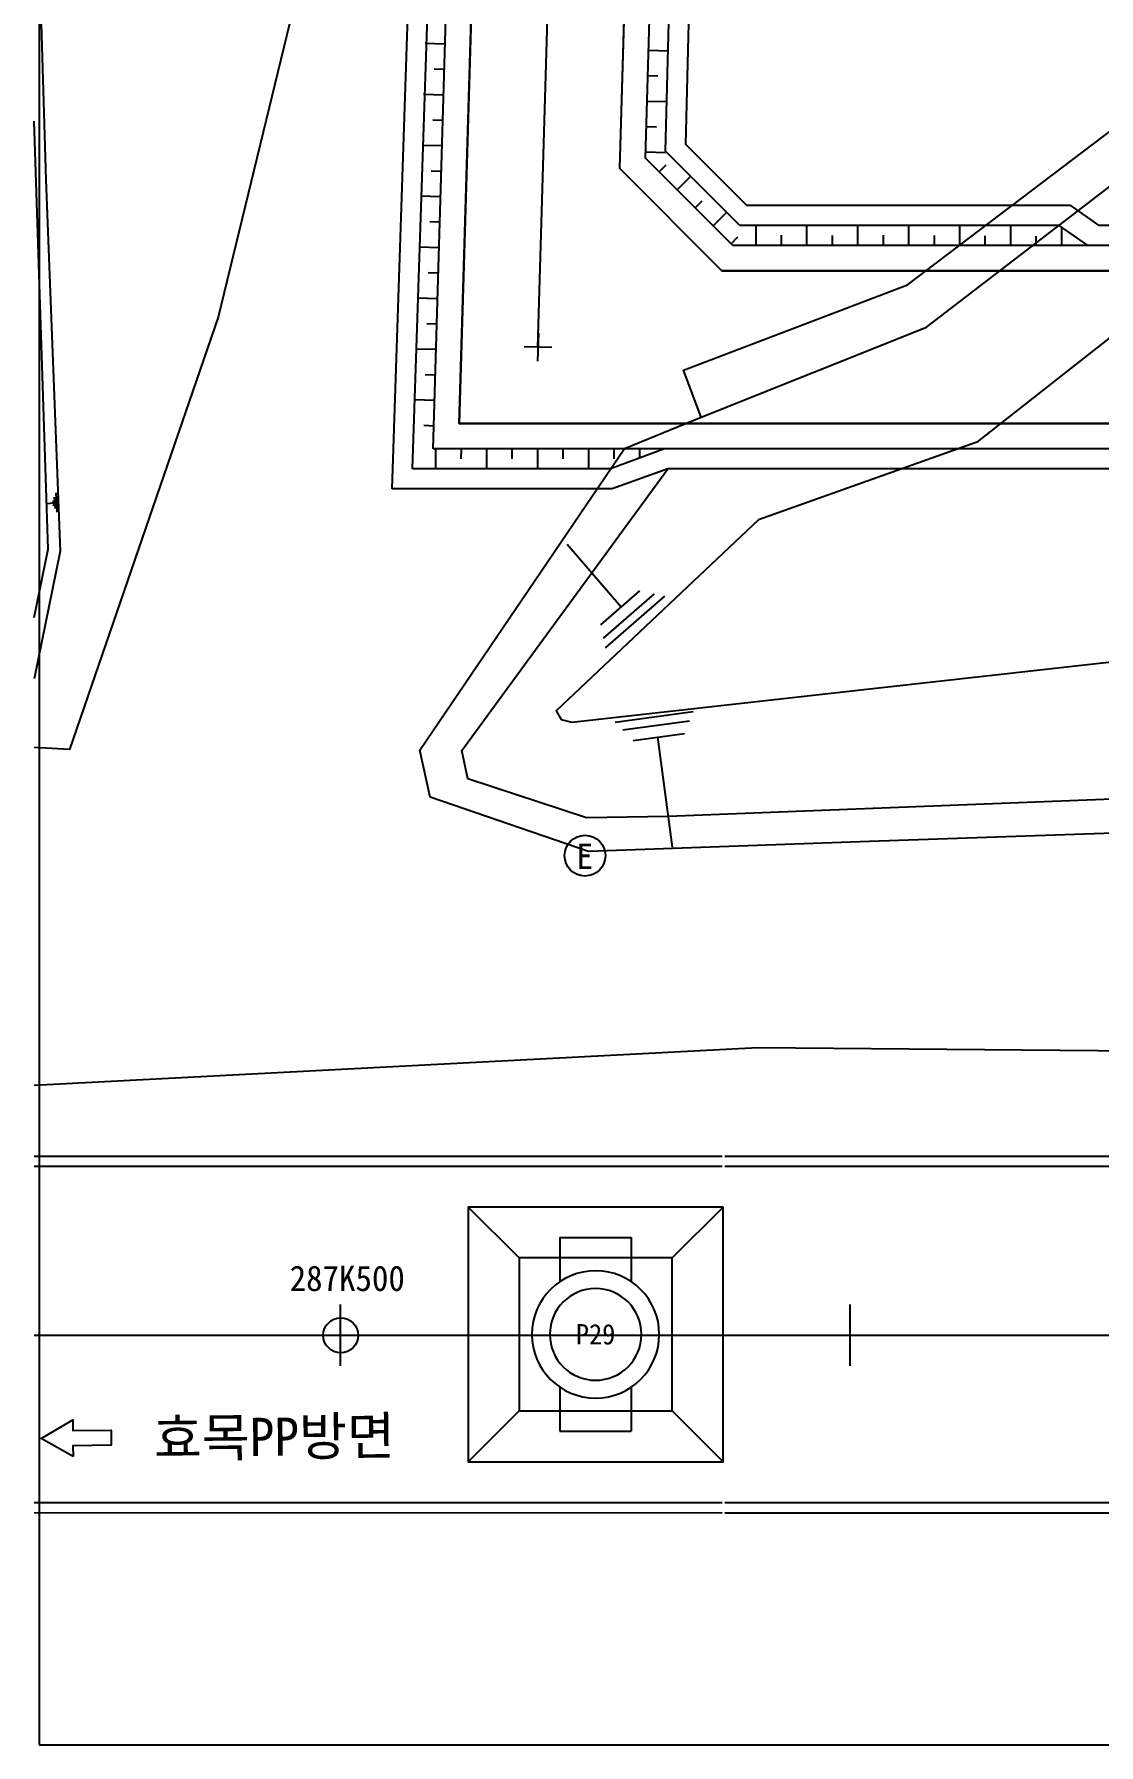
# Model space of a CAD drawing. Extents: x -230 to 359, y 103089 to 103233.
# Drawn here: x -0.2 to 41.6, y 103096.8 to 103164 of the extents above; entities that cross this region are included whole.
import ezdxf
from ezdxf.enums import TextEntityAlignment as Align

# ---------------------------------------------------------------- set-up
doc = ezdxf.new("R2010")
doc.units = 0
doc.header["$MEASUREMENT"] = 0
for name, color, linetype in [('TX-PAPR', 2, 'CONTINUOUS'), ('TZ-BASE', 253, 'CONTINUOUS'), ('TZ-TEX2', 3, 'CONTINUOUS')]:
    doc.layers.add(name, color=color, linetype=linetype)
doc.styles.get("Standard").update_dxf_attribs({"font": 'GulimChe.ttf'})

msp = doc.modelspace()

# ---------------------------------------------------------------- linework, layer by layer
at = {"layer": 'TX-PAPR'}
msp.add_lwpolyline([(0, 103096.8), (159.2, 103096.8), (159.2, 103200), (0, 103200)], close=True, dxfattribs=at)
at = {"layer": 'TZ-BASE'}
for p, q in [((13.849, 103146.118), (15.642, 103200.6)), ((14.652, 103146.898), (16.419, 103200.6)), ((15.455, 103147.678), (17.008, 103200.6)), ((16.485, 103148.678), (18.008, 103200.6)), ((19.574, 103151.677), (21.009, 103200.6)), ((22.781, 103158.693), (24.011, 103200.6)), ((23.793, 103159.095), (25.011, 103200.6)), ((24.584, 103159.366), (25.636, 103200.6)), ((25.374, 103159.636), (26.419, 103200.6)), ((27.21, 103155.678), (23.793, 103159.095)), ((27.491, 103156.458), (24.584, 103159.366)), ((27.771, 103157.238), (25.374, 103159.636)), ((26.796, 103154.678), (22.781, 103158.693)), ((40.472, 103157.238), (27.771, 103157.238)), ((40.472, 103157.238), (41.585, 103156.458)), ((40.019, 103156.458), (27.491, 103156.458)), ((40.019, 103156.458), (41.132, 103155.678)), ((80.381, 103156.458), (41.585, 103156.458)), ((27.21, 103155.678), (30.889, 103155.678)), ((30.889, 103155.678), (79.601, 103155.678)), ((26.796, 103154.678), (47.821, 103154.678)), ((47.821, 103148.678), (16.485, 103148.678)), ((47.041, 103147.678), (15.455, 103147.678)), ((22.425, 103146.898), (14.652, 103146.898)), ((24.676, 103146.898), (22.489, 103146.118)), ((46.261, 103146.898), (24.676, 103146.898)), ((22.489, 103146.118), (13.849, 103146.118))]:
    msp.add_line(p, q, dxfattribs=at)
at = {"layer": 'TZ-BASE', "ltscale": 2}
for p, q in [((20.12, 103151.661), (19.029, 103151.693)), ((19.59, 103152.223), (19.558, 103151.132))]:
    msp.add_line(p, q, dxfattribs=at)
at = {"layer": 'TZ-BASE', "extrusion": (0, 0, -1)}
for p, q in [((-0.2, 103119.913), (26.803, 103119.913)), ((-0.2, 103119.513), (26.803, 103119.513)), ((26.903, 103119.913), (101.803, 103119.911)), ((26.903, 103119.513), (101.803, 103119.511)), ((18.836, 103115.913), (16.836, 103117.913)), ((24.836, 103115.913), (26.836, 103117.913)), ((20.436, 103116.713), (23.236, 103116.713)), ((20.436, 103116.713), (20.436, 103114.985)), ((23.236, 103116.713), (23.236, 103114.985)), ((11.821, 103111.683), (11.821, 103114.083)), ((31.821, 103111.682), (31.821, 103114.082)), ((20.436, 103110.842), (20.436, 103109.114)), ((23.236, 103110.842), (23.236, 103109.114)), ((18.836, 103109.914), (16.836, 103107.914)), ((24.836, 103109.914), (26.836, 103107.914)), ((20.436, 103109.114), (23.236, 103109.114)), ((-0.2, 103106.314), (26.803, 103106.313)), ((26.903, 103106.313), (101.803, 103106.311)), ((-0.2, 103105.914), (26.803, 103105.913)), ((26.903, 103105.913), (101.803, 103105.911))]:
    msp.add_line(p, q, dxfattribs=at)
at = {"layer": 'TZ-BASE'}
for points in [[(16.151, 103200.6), (15.939, 103198.558), (14.204, 103185.2), (11.134, 103169.76), (7.017, 103152.852), (1.19, 103135.874), (-0.2, 103135.958)], [(18.008, 103200.6), (16.485, 103148.678), (47.816, 103148.678), (47.821, 103154.678), (26.796, 103154.678), (22.781, 103158.693), (24.011, 103200.6)], [(136.733, 103157.723), (126.933, 103133.177), (110.575, 103132.348), (90.056, 103133.959), (84.435, 103135.186), (67.322, 103133.773), (55.437, 103133.098), (50.994, 103132.894), (32.589, 103132.268), (21.552, 103131.871), (15.346, 103134.008), (14.941, 103135.853), (22.97, 103147.703), (25.982, 103148.925), (34.826, 103152.466), (52.107, 103165.751), (78.915, 103185.886), (92.563, 103196.215)], [(25.982, 103148.925), (25.279, 103150.77), (34.076, 103154.124), (89.561, 103196.215)], [(106.776, 103135.309), (105.111, 103144.727), (108.589, 103187.509), (109.381, 103191.238), (94.598, 103191.919), (79.678, 103180.789), (64.268, 103169.54), (36.802, 103147.942), (28.231, 103144.891), (20.284, 103137.397), (20.481, 103137.055), (20.906, 103136.956), (45.358, 103139.69), (70.317, 103140.972), (85.571, 103140.058), (106.776, 103135.309)], [(-0.2, 103173.57), (0.258, 103158.246), (0.815, 103143.666), (-0.2, 103138.649)], [(-0.2, 103141.06), (0.351, 103143.742), (-0.2, 103160.55)], [(24.541, 103147.678), (22.425, 103146.898)], [(24.677, 103133.25), (21.481, 103133.199), (16.823, 103134.732), (16.578, 103135.841), (24.676, 103146.898)], [(0.55, 103145.658), (0.561, 103145.451)], [(0.582, 103145.78), (0.619, 103145.346)], [(0.647, 103145.955), (0.693, 103145.191)], [(0.556, 103145.548), (0.293, 103145.522)], [(22.831, 103141.477), (20.722, 103143.921)], [(23.559, 103142.11), (22.031, 103140.779)], [(24.131, 103141.987), (22.136, 103140.248)], [(24.542, 103141.898), (22.211, 103139.868)], [(22.606, 103136.947), (25.668, 103137.365)], [(22.9, 103136.647), (25.522, 103137.006)], [(80.381, 103137.358), (51.172, 103134.281), (24.677, 103133.25)], [(23.311, 103136.23), (25.319, 103136.504)], [(24.267, 103136.36), (24.836, 103132.043)], [(122.146, 103119.91), (120.304, 103123.958), (86.08, 103123.648), (28.198, 103124.17), (-0.2, 103122.688)]]:
    msp.add_lwpolyline(points, dxfattribs=at)
at = {"layer": 'TZ-BASE', "flags": 128}
for points in [[(15.921, 103163.574), (15.142, 103163.597)], [(23.918, 103163.339), (24.698, 103163.316)], [(15.892, 103162.574), (15.502, 103162.588)], [(23.889, 103162.34), (24.279, 103162.33)], [(15.863, 103161.575), (15.083, 103161.598)], [(23.859, 103161.34), (24.639, 103161.317)], [(15.833, 103160.575), (15.444, 103160.588)], [(23.83, 103160.341), (24.22, 103160.331)], [(15.804, 103159.576), (15.024, 103159.599)], [(23.801, 103159.341), (24.58, 103159.318)], [(15.775, 103158.576), (15.385, 103158.589)], [(24.327, 103158.562), (24.601, 103158.839)], [(25.034, 103157.855), (25.585, 103158.406)], [(15.746, 103157.577), (14.966, 103157.599)], [(25.741, 103157.148), (26.015, 103157.425)], [(15.716, 103156.577), (15.326, 103156.59)], [(26.448, 103156.441), (26.999, 103156.992)], [(28.132, 103155.678), (28.132, 103156.458)], [(30.132, 103155.678), (30.132, 103156.458)], [(32.132, 103155.678), (32.132, 103156.458)], [(34.132, 103155.678), (34.132, 103156.458)], [(36.132, 103155.678), (36.132, 103156.458)], [(38.132, 103155.678), (38.132, 103156.458)], [(40.132, 103155.678), (40.132, 103156.379)], [(27.155, 103155.734), (27.422, 103156.003)], [(29.132, 103155.678), (29.13, 103156.068)], [(31.132, 103155.678), (31.131, 103156.057)], [(33.132, 103155.678), (33.13, 103156.068)], [(35.132, 103155.678), (35.131, 103156.057)], [(37.132, 103155.678), (37.131, 103156.046)], [(39.132, 103155.678), (39.131, 103156.034)], [(15.687, 103155.577), (14.907, 103155.6)], [(15.658, 103154.578), (15.268, 103154.591)], [(15.628, 103153.578), (14.849, 103153.601)], [(15.599, 103152.579), (15.209, 103152.592)], [(15.57, 103151.579), (14.79, 103151.602)], [(15.54, 103150.58), (15.15, 103150.593)], [(15.511, 103149.58), (14.731, 103149.603)], [(15.482, 103148.58), (15.092, 103148.594)], [(15.553, 103147.678), (15.553, 103146.898)], [(16.553, 103147.678), (16.551, 103147.288)], [(17.553, 103147.678), (17.553, 103146.898)], [(18.553, 103147.678), (18.551, 103147.288)], [(19.553, 103147.678), (19.553, 103146.898)], [(20.553, 103147.678), (20.551, 103147.288)], [(21.553, 103147.678), (21.553, 103146.898)], [(22.553, 103147.678), (22.551, 103147.288)], [(23.553, 103147.678), (23.553, 103147.314)]]:
    msp.add_lwpolyline(points, dxfattribs=at)
at = {"layer": 'TZ-BASE', "extrusion": (0, 0, -1)}
for points in [[(-26.836, 103117.913), (-16.836, 103117.913), (-16.836, 103107.914), (-26.836, 103107.914)], [(-24.836, 103115.913), (-18.836, 103115.913), (-18.836, 103109.914), (-24.836, 103109.914)]]:
    msp.add_lwpolyline(points, close=True, dxfattribs=at)
msp.add_lwpolyline([(0.2, 103112.883), (-139.074, 103112.88)], dxfattribs=at)
at = {"layer": 'TZ-BASE'}
msp.add_lwpolyline([(1.327, 103108.122), (0.073, 103108.827), (1.311, 103109.56), (1.316, 103109.141), (2.815, 103109.158), (2.822, 103108.558), (1.322, 103108.541)], close=True, dxfattribs=at)
for centre, radius in [((21.418, 103131.71), 0.8), ((11.829, 103112.877), 0.684)]:
    msp.add_circle(centre, radius, dxfattribs=at)
at = {"layer": 'TZ-BASE', "extrusion": (0, 0, -1)}
for radius in [2.5, 1.8]:
    msp.add_circle((-21.836, 103112.913), radius, dxfattribs=at)

# ---------------------------------------------------------------- texts
at = {"layer": 'TZ-BASE'}
msp.add_text('E', height=1, rotation=0.00802, dxfattribs=at).set_placement((21.412, 103131.18), align=Align.CENTER)
msp.add_text('287K500', height=1, dxfattribs=at).set_placement((12.087, 103114.616), align=Align.CENTER)
msp.add_text('효목PP방면', height=1.5, rotation=0.64432, dxfattribs=at).set_placement((9.226, 103108.912), align=Align.MIDDLE)
at = {"layer": 'TZ-TEX2'}
msp.add_text('P29', height=0.8, dxfattribs=at).set_placement((21.836, 103112.913), align=Align.MIDDLE)

doc.saveas('drawing.dxf')
